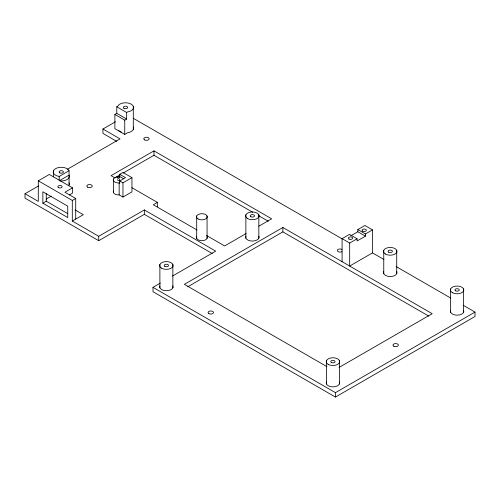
<?xml version="1.0" encoding="UTF-8"?>
<svg xmlns="http://www.w3.org/2000/svg" width="500" height="500" viewBox="0 0 500 500"><rect width="100%" height="100%" fill="white"/><g stroke="black" fill="none" stroke-linecap="round" stroke-linejoin="round"><path stroke-width="0.75" d="M116.781 106.775L117.731 106.231A8.056 4.65 0 0 1 131.213 104.144A8.056 4.65 0 0 1 127.6 111.931L126.65 112.475L116.781 106.775L116.781 113.356L126.65 119.056L126.65 112.475M116.744 141.381L102.938 133.406L102.938 129.006L115.494 121.756M116.781 113.356L114.881 114.45L114.881 128.694L124.75 134.394L124.75 120.156L126.65 119.056M38.3 180.819L72.3 200.45L72.3 221.05L98.706 236.294L144.344 209.944L144.344 214.338L98.706 240.7L25 198.144L25 193.744L38.3 201.419L38.3 180.819L49.312 174.456L72.513 187.85L72.513 193.113L69.35 194.944M124.75 134.394L127.6 132.75A8.056 4.65 0 0 0 133.3 127.05M25 193.744L38.481 185.956M67.463 169.225L120.031 138.875L102.938 129.006M59.194 180.087L59.194 176.431L69.069 170.731L69.069 185.188A8.056 4.65 0 0 0 69.069 182.775M59.194 180.819L69.069 175.119A8.056 4.65 0 0 1 59.862 180.9M46.15 199.081L51.212 196.156M42.856 203.194L67.744 217.556L67.744 206.15L42.856 191.788L42.856 203.194L46.275 201.219L67.8 213.644M72.513 187.85L64.919 192.237L75.719 198.475L75.719 219.075M258.894 226.175L271.65 218.812L153.969 150.869L111.05 175.644L115.081 177.975M72.3 200.45L75.719 198.475M123.619 178.75L119.731 176.506L119.731 174.312L122.956 172.45L131.95 177.638L131.95 191.875L122.956 197.069L119.156 194.875L117.263 194.875A5.375 3.1 0 0 1 113.462 191.075M115.075 177.725L119.769 175.019M123.125 173.081L153.969 155.275L252.712 212.269M119.731 176.506L117.263 176.838A5.375 3.1 0 0 0 113.275 179.831A5.375 3.1 0 0 0 117.263 182.825L119.731 183.156L119.731 180.963L125.487 177.638L119.731 174.312M119.731 180.963L122.956 182.825L131.95 177.638M72.3 221.05L83.319 214.688L75.088 209.938M157.4 206.812L157.4 202.406L153.325 204.762L197.062 230.012M463.531 305.462L475 312.087L475 316.494L335.45 397.062L152.994 291.725L152.994 287.319L160.406 283.038M172.537 276.031L215.675 251.125L144.344 209.944M246.137 233.538L224.656 245.944L206.488 235.456M339.087 367.431L432.181 313.688L282.869 227.481L184.375 284.344L326.938 366.65M187.75 286.781L282.869 231.869L282.869 227.481M342.088 261.669L342.088 238.656L349.494 234.381L357.094 238.769L357.094 240.956L365.438 236.144L365.438 233.95L357.837 229.562L357.837 231.756L365.438 236.144M357.837 229.562L364.881 225.494L372.481 229.881L372.481 252.894L349.681 266.056L349.681 243.044L342.088 238.656M350.775 235.831L357.837 231.756M349.681 243.044L357.094 238.769M365.438 233.95L372.481 229.881M152.994 287.319L335.45 392.656L475 312.087M121.263 132.025L119.819 131.544L118.775 130.5M372.481 252.894L383.944 259.513M396.087 266.525L450.719 298.069M133.463 118.394L341.987 238.787M114.881 114.45L124.75 120.156M258.8 215.781L268.269 221.244M282.869 231.869L428.806 316.144M131.875 187.669L157.4 202.406M144.344 214.338L212.312 253.581M463.606 288.925L463.606 312.3M450.631 288.925L450.631 312.3M396.731 250.312L396.731 273.688M383.756 250.312L383.756 273.688M339.412 360.625L339.412 384M335.45 392.656L335.45 397.062M326.438 360.625L326.438 384M258.844 214.831L258.844 238.206M245.869 214.831L245.869 238.206M207.062 215.975L207.062 238.4M196.688 215.975L196.688 238.4M172.862 264.475L172.862 287.85M159.887 264.475L159.887 287.85M153.969 150.869L153.969 155.275M133.3 106.231L133.3 129.456M122.956 182.825L122.956 197.069M119.156 182.825L119.156 194.875M113.462 179.031L113.462 192.681M98.706 236.294L98.706 240.7M53.5 170.731L53.5 176.906M46.275 193.612L46.275 201.219M119.356 179.363A1.075 0.619 0 0 1 119.244 180.35L118.994 180.419A1.075 0.619 0 0 1 117.844 180.238A1.075 0.619 0 0 1 117.688 179.556M341.944 251.637A2.688 1.55 0 0 1 338.15 251.637A2.688 1.55 0 0 1 338.15 249.444A2.688 1.55 0 0 1 341.944 249.444M396.731 271.681A6.719 3.875 0 0 1 390.244 276.562A6.719 3.875 0 0 1 383.756 271.681M59.194 176.431A8.056 4.65 0 0 1 55.581 168.644A8.056 4.65 0 0 1 69.069 170.731M207.062 236.794A5.375 3.1 0 0 1 201.875 240.7A5.375 3.1 0 0 1 196.688 236.794M258.844 236.2A6.719 3.875 0 0 1 252.356 241.081A6.719 3.875 0 0 1 245.869 236.2M172.862 285.844A6.719 3.875 0 0 1 166.375 290.725A6.719 3.875 0 0 1 159.887 285.844M339.412 381.994A6.719 3.875 0 0 1 332.925 386.875A6.719 3.875 0 0 1 326.438 381.994M463.606 310.294A6.719 3.875 0 0 1 457.119 315.175A6.719 3.875 0 0 1 450.631 310.294M117.944 178.106A1.075 0.619 0 0 0 119.706 177.756A1.075 0.619 0 0 0 118.306 177.05A1.075 0.619 0 0 0 117.944 178.106M208.894 313.612A2.688 1.55 0 0 0 213.388 312.919A2.688 1.55 0 0 0 210.1 311.019A2.688 1.55 0 0 0 208.894 313.612M87.65 187.169A2.688 1.55 0 0 0 92.144 186.475A2.688 1.55 0 0 0 88.856 184.575A2.688 1.55 0 0 0 87.65 187.169M144.575 139.881A2.688 1.55 0 0 0 149.069 139.188A2.688 1.55 0 0 0 145.781 137.287A2.688 1.55 0 0 0 144.575 139.881M393.781 346.219A2.688 1.55 0 0 0 398.275 345.519A2.688 1.55 0 0 0 394.988 343.619A2.688 1.55 0 0 0 393.781 346.219M385.494 254.062A6.719 3.875 0 0 0 396.731 252.325A6.719 3.875 0 0 0 388.506 247.575A6.719 3.875 0 0 0 385.494 254.062M198.075 218.975A5.375 3.1 0 0 0 207.062 217.581A5.375 3.1 0 0 0 200.481 213.781A5.375 3.1 0 0 0 198.075 218.975M247.606 218.581A6.719 3.875 0 0 0 258.844 216.838A6.719 3.875 0 0 0 250.619 212.094A6.719 3.875 0 0 0 247.606 218.581M161.631 268.219A6.719 3.875 0 0 0 172.862 266.481A6.719 3.875 0 0 0 164.638 261.731A6.719 3.875 0 0 0 161.631 268.219M328.175 364.375A6.719 3.875 0 0 0 339.412 362.638A6.719 3.875 0 0 0 331.188 357.887A6.719 3.875 0 0 0 328.175 364.375M452.369 292.669A6.719 3.875 0 0 0 463.606 290.931A6.719 3.875 0 0 0 455.381 286.181A6.719 3.875 0 0 0 452.369 292.669M388.725 252.194A2.15 1.244 0 0 0 392.319 251.637A2.15 1.244 0 0 0 389.688 250.119A2.15 1.244 0 0 0 388.725 252.194M349.019 239.037A2.15 1.244 0 0 0 352.612 238.481A2.15 1.244 0 0 0 349.981 236.962A2.15 1.244 0 0 0 349.019 239.037M362.688 231.15A2.15 1.244 0 0 0 366.281 230.594A2.15 1.244 0 0 0 363.65 229.069A2.15 1.244 0 0 0 362.688 231.15M59.763 172.812A2.15 1.244 0 0 0 63.356 172.256A2.15 1.244 0 0 0 60.725 170.738A2.15 1.244 0 0 0 59.763 172.812M58.438 187.619A2.15 1.244 0 0 0 62.031 187.062A2.15 1.244 0 0 0 59.4 185.538A2.15 1.244 0 0 0 58.438 187.619M123.994 108.312A2.15 1.244 0 0 0 127.594 107.756A2.15 1.244 0 0 0 124.963 106.237A2.15 1.244 0 0 0 123.994 108.312M250.837 216.713A2.15 1.244 0 0 0 254.431 216.156A2.15 1.244 0 0 0 251.8 214.638A2.15 1.244 0 0 0 250.837 216.713M164.856 266.356A2.15 1.244 0 0 0 168.456 265.8A2.15 1.244 0 0 0 165.819 264.281A2.15 1.244 0 0 0 164.856 266.356M331.406 362.506A2.15 1.244 0 0 0 335 361.95A2.15 1.244 0 0 0 332.369 360.431A2.15 1.244 0 0 0 331.406 362.506M455.6 290.806A2.15 1.244 0 0 0 459.194 290.25A2.15 1.244 0 0 0 456.562 288.731A2.15 1.244 0 0 0 455.6 290.806"/></g></svg>
